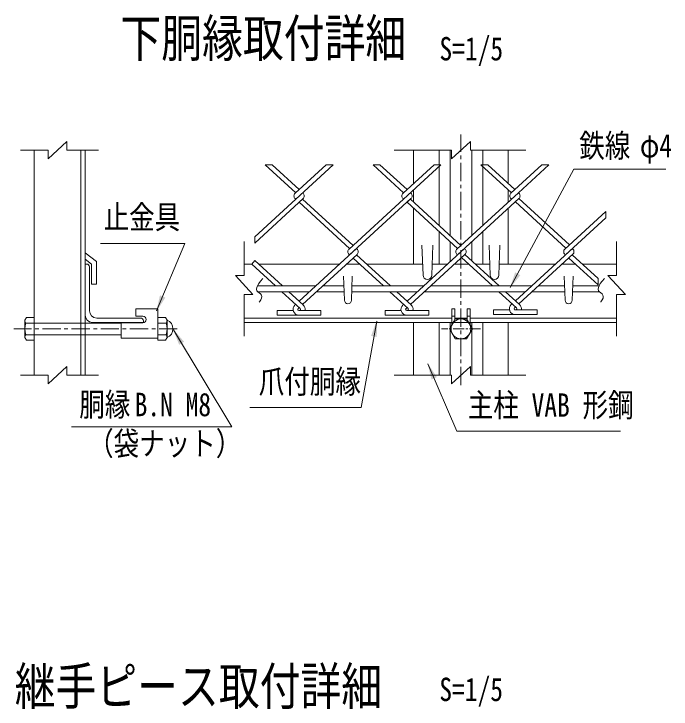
# Model space of a CAD drawing. Units: millimetres, scale not verified, with parts at other scales. Extents: x -4455 to 4455, y -3150 to 3150.
# Drawn here: x 1647 to 2999, y -898 to 532 of the extents above; entities that cross this region are included whole.
import ezdxf
from ezdxf.enums import TextEntityAlignment as Align

# ---------------------------------------------------------------- set-up
doc = ezdxf.new("R2010")
doc.units = ezdxf.units.MM
doc.header["$LTSCALE"] = 30
for name, pattern in [('DASHED', [7.5, 6, -1.5]), ('USER1', [1.125, 0.75, -0.125, 0.125, -0.125]), ('USER4', [2, 1.25, -0.25, 0.25, -0.25])]:
    doc.linetypes.add(name, pattern=pattern)
doc.layers.add('0-0_D-TTL-TXT', color=7, linetype='Continuous')
for name, color, linetype, lineweight in [('0-1_D-STR1', 1, 'Continuous', 18), ('0-2_D-STR3', 3, 'Continuous', 13), ('0-3_D-BMK', 2, 'USER1', 13), ('0-4_D-STR-DIM', 4, 'Continuous', 13), ('0-6_7詳細', 3, 'Continuous', 18), ('0-7_D-STR-TXT', 3, 'Continuous', 13), ('0-8_D-STR2', 2, 'Continuous', 13), ('0-9_5寸法', 3, 'Continuous', 18)]:
    doc.layers.add(name, color=color, linetype=linetype, lineweight=lineweight)
doc.styles.add('ＭＳ ゴシック', font='')
doc.styles.get('ＭＳ ゴシック').set_extended_font_data('MS Gothic')

msp = doc.modelspace()

# ---------------------------------------------------------------- linework, layer by layer
at = {"layer": '0-1_D-STR1'}
for p, q in [((1688.28, -211.51), (1688.28, 251.54)), ((1784.28, -211.51), (1784.28, 251.54)), ((1793.28, -211.51), (1793.28, 251.54)), ((2469.25, 182.61), (2469.25, 251.54)), ((2521.75, 219.72), (2521.75, 251.54)), ((2544.25, 76.1), (2544.25, 251.54)), ((2589.25, 76.1), (2589.25, 251.54)), ((2611.75, 219.72), (2611.75, 251.54)), ((2664.25, 182.61), (2664.25, 251.54)), ((2521.75, 96.72), (2521.75, 217.7)), ((2611.75, 96.72), (2611.75, 217.7)), ((2469.25, 144.82), (2469.25, 169.59)), ((2664.25, 144.82), (2664.25, 169.59)), ((2469.25, 17.11), (2469.25, 131.8)), ((2664.25, 17.11), (2664.25, 131.8)), ((2521.75, 17.11), (2521.75, 83.7)), ((2611.75, 17.11), (2611.75, 83.7)), ((2544.25, 21.84), (2544.25, 63.08)), ((2589.25, 23.81), (2589.25, 63.08)), ((2486.5, 56.11), (2488.75, -5.39)), ((2509, 56.11), (2506.75, -5.39)), ((2624.5, 56.11), (2626.75, -5.39)), ((2647, 56.11), (2644.75, -5.39)), ((1793.28, 40.17), (1816.65, 22.11)), ((1793.28, 26.9), (1806.15, 16.96)), ((1793.28, 17.11), (1793.28, -87.89)), ((1793.28, 17.11), (1796.28, 17.11)), ((1806.15, -24.04), (1806.15, 16.96)), ((1816.65, -24.04), (1816.65, 22.11)), ((2120.68, 17.11), (2136.15, 17.11)), ((2150.36, 17.11), (2317.05, 17.11)), ((2331.26, 17.11), (2358.18, 17.11)), ((2372.39, 17.11), (2487.93, 17.11)), ((2507.57, 17.11), (2539.08, 17.11)), ((2553.29, 17.11), (2582.35, 17.11)), ((2596.56, 17.11), (2625.93, 17.11)), ((2645.57, 17.11), (2761.11, 17.11)), ((2775.32, 17.11), (2802.24, 17.11)), ((2816.45, 17.11), (2887.08, 17.11)), ((1802.28, 11.11), (1802.28, -78.89)), ((2325.17, -8.06), (2326.97, -57.26)), ((2343.17, -8.06), (2341.37, -57.26)), ((2779.47, -8.06), (2781.27, -57.26)), ((2797.47, -8.06), (2795.67, -57.26)), ((1816.65, -24.04), (1806.15, -24.04)), ((1817.28, -93.89), (1907.28, -93.89)), ((1913.28, -102.89), (1913.28, -99.89)), ((2120.68, -93.89), (2548, -93.89)), ((2554, -93.89), (2579.5, -93.89)), ((2585.5, -93.89), (2887.08, -93.89)), ((1808.28, -102.89), (1913.28, -102.89)), ((2120.68, -102.89), (2548, -102.89)), ((2701.75, -102.89), (2431.75, -102.89)), ((2469.25, -211.51), (2469.25, -102.89)), ((2521.75, -211.51), (2521.75, -102.89)), ((2544.25, -211.51), (2544.25, -102.89)), ((2585.5, -102.89), (2887.08, -102.89)), ((2589.25, -211.51), (2589.25, -102.89)), ((2611.75, -211.51), (2611.75, -102.89)), ((2664.25, -211.51), (2664.25, -102.89))]:
    msp.add_line(p, q, dxfattribs=at)
for centre, radius, start, end in [((1796.28, 11.11), 6, 0, 90), ((2497.75, -5.39), 9, 180, 0), ((2635.75, -5.39), 9, 180, 0), ((2334.17, -57.26), 7.2, 180, 0), ((2788.47, -57.26), 7.2, 180, 0), ((1817.28, -78.89), 15, 180, 270), ((1808.28, -87.89), 15, 180, 270), ((1907.28, -99.89), 6, 0, 90)]:
    msp.add_arc(centre, radius, start, end, dxfattribs=at)
at = {"layer": '0-2_D-STR3'}
for p, q in [((1897.71, -90.21), (1897.71, -75.21)), ((1897.71, -75.21), (1942.71, -75.21)), ((1942.71, -135.21), (1942.71, -75.21)), ((2548, -107.98), (2548, -75.21)), ((2554, -75.21), (2548, -75.21)), ((2554, -97.59), (2554, -75.21)), ((2585.5, -107.98), (2585.5, -75.21)), ((1669.08, -98.49), (1672.41, -92.73)), ((1669.08, -98.49), (1669.08, -134.01)), ((1672.41, -92.73), (1688.28, -92.73)), ((1688.28, -92.73), (1688.28, -139.77)), ((1897.71, -90.21), (1911.96, -90.21)), ((1942.71, -92.73), (1942.71, -139.77)), ((1958.59, -92.73), (1942.71, -92.73)), ((1961.91, -98.49), (1958.59, -92.73)), ((1961.91, -98.49), (1961.91, -134.01)), ((2554, -90.21), (2548, -90.21)), ((2579.5, -90.21), (2585.5, -90.21)), ((1671.14, -104.25), (1688.28, -104.25)), ((1793.28, -104.25), (1867.71, -104.25)), ((1867.71, -103.71), (1911.96, -103.71)), ((1867.71, -135.21), (1867.71, -103.71)), ((1959.85, -104.25), (1942.71, -104.25)), ((2550.47, -103.71), (2548, -103.71)), ((2550.94, -102.89), (2582.56, -102.89)), ((2583.03, -103.71), (2585.5, -103.71)), ((1671.14, -128.25), (1688.28, -128.25)), ((1793.28, -128.25), (1867.71, -128.25)), ((1959.85, -128.25), (1942.71, -128.25)), ((1669.08, -134.01), (1672.41, -139.77)), ((1672.41, -139.77), (1688.28, -139.77)), ((1867.71, -135.21), (1942.71, -135.21)), ((1958.59, -139.77), (1942.71, -139.77)), ((1961.91, -134.01), (1958.59, -139.77))]:
    msp.add_line(p, q, dxfattribs=at)
at = {"layer": '0-2_D-STR3', "color": 1, "linetype": 'DASHED'}
for p, q in [((1688.28, -104.25), (1793.28, -104.25)), ((1688.28, -128.25), (1793.28, -128.25))]:
    msp.add_line(p, q, dxfattribs=at)
at = {"layer": '0-2_D-STR3'}
msp.add_lwpolyline([(2579.5, -97.59), (2579.5, -75.21), (2585.5, -75.21)], dxfattribs=at)
msp.add_lwpolyline([(2543.23, -116.25), (2554.99, -136.61), (2578.51, -136.61), (2590.27, -116.25), (2578.51, -95.88), (2554.99, -95.88)], close=True, dxfattribs=at)
msp.add_circle((2566.75, -116.25), 20.4, dxfattribs=at)
for centre, radius, start, end in [((1678.17, -98.49), 9.09, 180, 219.3382), ((1911.96, -96.96), 6.75, 270, 90), ((1952.83, -98.49), 9.09, 320.6618, 0), ((1955.09, -116.25), 19.02, 291.00774, 68.99226), ((1705.08, -116.25), 36, 160.52878, 199.47122), ((1925.91, -116.25), 36, 340.52878, 19.47122), ((1678.17, -134.01), 9.09, 140.6618, 180), ((1952.83, -134.01), 9.09, 0, 39.3382)]:
    msp.add_arc(centre, radius, start, end, dxfattribs=at)
at = {"layer": '0-3_D-BMK', "linetype": 'USER4'}
for p, q in [((2566.75, -232.03), (2566.75, 283.81)), ((1982.97, -116.25), (1646.72, -116.25))]:
    msp.add_line(p, q, dxfattribs=at)
at = {"layer": '0-3_D-BMK'}
msp.add_line((2607.05, -116.25), (2526.4, -116.25), dxfattribs=at)
at = {"layer": '0-4_D-STR-DIM'}
for p, q in [((1755.86, 269.54), (1717.08, 233.54)), ((1755.86, 251.54), (1755.86, 269.54)), ((2586.14, 251.54), (2586.14, 269.54)), ((1717.08, 251.54), (1660.52, 251.54)), ((1717.08, 251.54), (1717.08, 233.54)), ((1755.86, 251.54), (1821.13, 251.54)), ((2547.36, 251.54), (2429.56, 251.54)), ((2547.36, 251.54), (2547.36, 233.54)), ((2586.14, 251.54), (2700.08, 251.54)), ((2120.68, -6.56), (2120.68, 63.63)), ((2887.08, -6.56), (2887.08, 63.63)), ((2138.68, -45.33), (2102.68, -6.56)), ((2120.68, -6.56), (2102.68, -6.56)), ((2887.08, -6.56), (2869.08, -6.56)), ((2120.68, -45.33), (2138.68, -45.33)), ((2120.68, -45.33), (2120.68, -130.91)), ((2887.08, -45.33), (2887.08, -130.91)), ((1755.86, -193.51), (1717.08, -229.51)), ((1755.86, -211.51), (1755.86, -193.51)), ((2586.14, -193.51), (2547.36, -229.51)), ((2586.14, -211.51), (2586.14, -193.51)), ((1717.08, -211.51), (1660.52, -211.51)), ((1717.08, -211.51), (1717.08, -229.51)), ((1755.86, -211.51), (1821.13, -211.51)), ((2547.36, -211.51), (2429.56, -211.51)), ((2547.36, -211.51), (2547.36, -229.51)), ((2586.14, -211.51), (2700.08, -211.51))]:
    msp.add_line(p, q, dxfattribs=at)
msp.add_lwpolyline([(2887.08, -45.33), (2905.08, -45.33), (2869.08, -6.56)], dxfattribs=at)
at = {"layer": '0-6_7詳細', "color": 4}
msp.add_line((2586.14, 269.54), (2547.36, 233.54), dxfattribs=at)
at = {"layer": '0-6_7詳細'}
for p, q in [((2463.91, 162.74), (2462.84, 163.72)), ((2448.63, 150.7), (2447.56, 151.68)), ((2448.63, 150.7), (2447.56, 151.68)), ((2463.91, 151.68), (2455.74, 144.19))]:
    msp.add_line(p, q, dxfattribs=at)
at = {"layer": '0-6_7詳細', "color": 7, "lineweight": 9}
for p, q in [((2148, -27.89), (2267.94, -27.89)), ((2282.15, -27.89), (2325.9, -27.89)), ((2342.45, -27.89), (2489.97, -27.89)), ((2504.18, -27.89), (2712, -27.89)), ((2726.21, -27.89), (2780.2, -27.89)), ((2796.75, -27.89), (2850.83, -27.89)), ((2148.53, -39.89), (2254.85, -39.89)), ((2269.06, -39.89), (2326.34, -39.89)), ((2342.01, -39.89), (2476.88, -39.89)), ((2491.09, -39.89), (2698.91, -39.89)), ((2713.12, -39.89), (2780.64, -39.89)), ((2796.31, -39.89), (2851.37, -39.89))]:
    msp.add_line(p, q, dxfattribs=at)
at = {"layer": '0-6_7詳細', "color": 4}
for points in [[(2151.73, -61.16), (2152.04, -60.78), (2154.7, -56.58), (2156.27, -52.82), (2156.74, -49.5), (2156.12, -46.63), (2154.39, -44.2), (2151.58, -42.21), (2148.75, -40.2), (2147, -37.72), (2146.31, -34.76), (2146.71, -31.33), (2148.17, -27.42), (2150.71, -23.04), (2154.33, -18.18), (2159.02, -12.85)], [(2854.57, -61.16), (2854.88, -60.78), (2857.54, -56.58), (2859.11, -52.82), (2859.58, -49.5), (2858.95, -46.63), (2857.23, -44.2), (2854.41, -42.21), (2851.59, -40.2), (2849.83, -37.72), (2849.15, -34.76), (2849.54, -31.33), (2851.01, -27.42), (2853.55, -23.04), (2857.16, -18.18), (2861.85, -12.85)]]:
    msp.add_lwpolyline(points, dxfattribs=at)
at = {"layer": '0-6_7詳細'}
msp.add_arc((2452.63, 157.21), 7.5, 132.5, 227.5, dxfattribs=at)
at = {"layer": '0-7_D-STR-TXT'}
for points in [[(2988.07, 212.49), (2798.99, 212.49), (2668.36, -31.19)], [(1825.1, 59.76), (1998.68, 59.76), (1940.4, -79.29)], [(1765.57, -317.72), (2095.18, -317.72), (1975.3, -118.22)], [(2895.29, -326.58), (2558.31, -326.58), (2498.88, -188.35)]]:
    msp.add_lwpolyline(points, dxfattribs=at)
for points in [[(2667.28, -33.22), (2678.3, 0.02), (2688.86, -5.64)], [(1939.51, -81.41), (1947.32, -47.28), (1958.37, -51.91)], [(1974.12, -116.25), (1997.02, -142.73), (1986.75, -148.9)], [(2497.97, -186.24), (2517.1, -215.57), (2506.1, -220.3)]]:
    msp.add_solid(points, dxfattribs=at)
at = {"layer": '0-8_D-STR2', "color": 3}
for p, q in [((2226.6, 163.72), (2163.81, 221.26)), ((2178.02, 221.26), (2163.81, 221.26)), ((2233.71, 170.23), (2178.02, 221.26)), ((2289.4, 221.26), (2225.53, 162.74)), ((2303.61, 221.26), (2226.6, 150.7)), ((2303.61, 221.26), (2289.4, 221.26)), ((2448.63, 163.72), (2385.83, 221.26)), ((2400.04, 221.26), (2385.83, 221.26)), ((2455.74, 170.23), (2400.04, 221.26)), ((2511.43, 221.26), (2447.56, 162.74)), ((2525.64, 221.26), (2448.63, 150.7)), ((2525.64, 221.26), (2511.43, 221.26)), ((2670.66, 163.72), (2607.86, 221.26)), ((2622.07, 221.26), (2607.86, 221.26)), ((2677.76, 170.23), (2622.07, 221.26)), ((2733.46, 221.26), (2669.59, 162.74)), ((2747.67, 221.26), (2684.87, 163.72)), ((2747.67, 221.26), (2733.46, 221.26)), ((2241.88, 162.74), (2240.81, 163.72)), ((2684.87, 163.72), (2558.58, 47.99)), ((2677.76, 170.23), (2669.59, 162.74)), ((2685.94, 162.74), (2684.87, 163.72)), ((2685.94, 162.74), (2684.87, 163.72)), ((2241.88, 151.68), (2142.26, 60.39)), ((2226.6, 150.7), (2142.26, 73.41)), ((2226.6, 150.7), (2225.53, 151.68)), ((2226.6, 150.7), (2225.53, 151.68)), ((2241.88, 151.68), (2233.71, 144.19)), ((2337.62, 48.97), (2233.71, 144.19)), ((2344.72, 55.48), (2240.81, 150.7)), ((2448.63, 150.7), (2336.55, 47.99)), ((2463.91, 151.68), (2337.62, 35.95)), ((2559.65, 48.97), (2455.74, 144.19)), ((2566.75, 55.48), (2462.84, 150.7)), ((2685.94, 151.68), (2559.65, 35.95)), ((2670.66, 150.7), (2669.59, 151.68)), ((2670.66, 150.7), (2669.59, 151.68)), ((2782.74, 49.95), (2678.84, 145.17)), ((2789.85, 56.46), (2685.94, 151.68)), ((2865.24, 125.55), (2780.6, 47.99)), ((2865.24, 112.53), (2865.24, 125.55)), ((2865.24, 112.53), (2781.67, 35.95)), ((2142.26, 73.41), (2142.26, 60.39)), ((2351.83, 48.97), (2233.71, -59.26)), ((2352.9, 47.99), (2351.83, 48.97)), ((2573.86, 48.97), (2455.74, -59.26)), ((2796.95, 49.95), (2678.84, -58.28)), ((2788.78, 55.48), (2780.6, 47.99)), ((2796.95, 47.99), (2795.88, 48.97)), ((2796.95, 47.99), (2795.88, 48.97)), ((2352.9, 36.93), (2240.81, -65.78)), ((2337.62, 35.95), (2336.55, 36.93)), ((2337.62, 35.95), (2336.55, 36.93)), ((2352.9, 36.93), (2344.72, 29.44)), ((2407.29, -27.89), (2344.72, 29.44)), ((2421.5, -27.89), (2351.83, 35.95)), ((2574.93, 36.93), (2462.84, -65.78)), ((2559.65, 35.95), (2558.58, 36.93)), ((2559.65, 35.95), (2558.58, 36.93)), ((2631.46, -27.89), (2567.82, 30.42)), ((2645.67, -27.89), (2574.93, 36.93)), ((2798.02, 37.91), (2685.94, -64.79)), ((2781.67, 35.95), (2780.6, 36.93)), ((2781.67, 35.95), (2780.6, 36.93)), ((2849.12, -25.86), (2788.78, 29.44)), ((2849.12, -12.83), (2795.88, 35.95)), ((2185.26, -27.89), (2136.15, 17.11)), ((2849.12, -25.86), (2849.12, -12.83)), ((2235.77, -74.17), (2198.36, -39.89)), ((2242.25, -67.09), (2212.57, -39.89)), ((2457.79, -74.17), (2420.39, -39.89)), ((2464.28, -67.09), (2434.6, -39.89)), ((2680.89, -73.19), (2644.56, -39.89)), ((2687.38, -66.11), (2658.77, -39.89)), ((2448.63, -65.78), (2447.19, -67.09)), ((2671.73, -64.79), (2670.29, -66.11)), ((2678.84, -71.3), (2676.78, -73.19)), ((2188.71, -87.94), (2188.71, -78.34)), ((2221.52, -78.34), (2188.71, -78.34)), ((2233.71, -72.29), (2231.65, -74.17)), ((2233.27, -78.34), (2278.71, -78.34)), ((2234.14, -78.34), (2233.27, -78.34)), ((2233.71, -72.29), (2235.77, -74.17)), ((2278.71, -87.94), (2278.71, -78.34)), ((2443.54, -78.34), (2410.74, -78.34)), ((2410.74, -87.94), (2410.74, -78.34)), ((2455.74, -72.29), (2453.68, -74.17)), ((2455.3, -78.34), (2500.74, -78.34)), ((2456.17, -78.34), (2455.3, -78.34)), ((2500.74, -87.94), (2500.74, -78.34)), ((2633.84, -86.96), (2633.84, -77.36)), ((2666.64, -77.36), (2633.84, -77.36)), ((2678.4, -77.36), (2723.84, -77.36)), ((2679.27, -77.36), (2678.4, -77.36)), ((2723.84, -86.96), (2723.84, -77.36)), ((2234.14, -87.94), (2188.71, -87.94)), ((2233.27, -87.94), (2278.71, -87.94)), ((2456.17, -87.94), (2410.74, -87.94)), ((2455.3, -87.94), (2500.74, -87.94)), ((2679.27, -86.96), (2633.84, -86.96)), ((2678.4, -86.96), (2723.84, -86.96))]:
    msp.add_line(p, q, dxfattribs=at)
at = {"layer": '0-8_D-STR2', "color": 7, "lineweight": 9}
for p, q in [((2574.93, 47.99), (2573.86, 48.97)), ((2226.6, -65.78), (2225.17, -67.09)), ((2240.81, -65.78), (2242.25, -67.09))]:
    msp.add_line(p, q, dxfattribs=at)
at = {"layer": '0-8_D-STR2', "color": 3}
msp.add_lwpolyline([(2199.47, -27.89), (2142.26, 24.53), (2136.15, 17.11)], dxfattribs=at)
for centre, radius, start, end in [((2230.6, 157.21), 7.5, 132.5, 227.5), ((2236.82, 157.21), 7.5, 312.5, 47.5), ((2458.84, 157.21), 7.5, 312.5, 47.5), ((2674.66, 157.21), 7.5, 132.5, 227.5), ((2680.87, 157.21), 7.5, 312.5, 47.5), ((2341.61, 42.46), 7.5, 132.5, 227.5), ((2347.83, 42.46), 7.5, 312.5, 47.5), ((2563.64, 42.46), 7.5, 132.5, 227.5), ((2569.86, 42.46), 7.5, 312.5, 47.5), ((2785.67, 42.46), 7.5, 132.5, 227.5), ((2791.89, 42.46), 7.5, 312.5, 47.5), ((2233.27, -75.94), 12, 132.5, 270), ((2234.14, -75.94), 12, 348.46304, 47.5), ((2455.3, -75.94), 12, 132.5, 270), ((2456.17, -75.94), 12, 348.46304, 47.5), ((2678.4, -74.96), 12, 132.5, 270), ((2679.27, -74.96), 12, 348.46304, 47.5), ((2233.27, -75.94), 2.4, 132.5, 270), ((2234.14, -75.94), 2.4, 270, 47.5), ((2455.3, -75.94), 2.4, 132.5, 270), ((2456.17, -75.94), 2.4, 270, 47.5), ((2678.4, -74.96), 2.4, 132.5, 270), ((2679.27, -74.96), 2.4, 270, 47.5)]:
    msp.add_arc(centre, radius, start, end, dxfattribs=at)
at = {"layer": '0-9_5寸法'}
msp.add_lwpolyline([(2132.44, -277.65), (2361.19, -277.65), (2393.46, -100.09)], dxfattribs=at)
msp.add_solid([(2393.87, -97.83), (2393.59, -132.85), (2381.81, -130.7)], dxfattribs=at)

# ---------------------------------------------------------------- texts
at = {"layer": '0-0_D-TTL-TXT', "style": 'ＭＳ ゴシック', "width": 0.8}
for s, p in [('下胴縁取付詳細', (1866.01, 420.29)), ('継手ピース取付詳細', (1648.46, -912.94))]:
    msp.add_text(s, height=76.98, dxfattribs=at).set_placement(p, align=Align.BOTTOM_LEFT)
at = {"layer": '0-0_D-TTL-TXT', "color": 3, "style": 'ＭＳ ゴシック', "width": 0.8}
for p in [(2522.46, 421.63), (2522.21, -896.39)]:
    msp.add_text('S=1/5', height=48.17, dxfattribs=at).set_placement(p, align=Align.BOTTOM_LEFT)
at = {"layer": '0-7_D-STR-TXT', "style": 'ＭＳ ゴシック', "width": 0.8}
for s, p in [('鉄線', (2810.2, 222.23)), ('φ4', (2935.12, 222.23)), ('止金具', (1831.32, 75.23)), ('胴縁', (1781.26, -310.34)), ('主柱 VAB 形鋼', (2580.74, -311.56)), ('B.N M8', (1895.25, -310.34)), ('（袋ナット）', (1799.45, -390.59))]:
    msp.add_text(s, height=48.17, dxfattribs=at).set_placement(p, align=Align.BOTTOM_LEFT)
at = {"layer": '0-9_5寸法', "style": 'ＭＳ ゴシック', "width": 0.8}
msp.add_text('爪付胴縁', height=48.17, dxfattribs=at).set_placement((2150.66, -263.15), align=Align.BOTTOM_LEFT)

doc.saveas('drawing.dxf')
